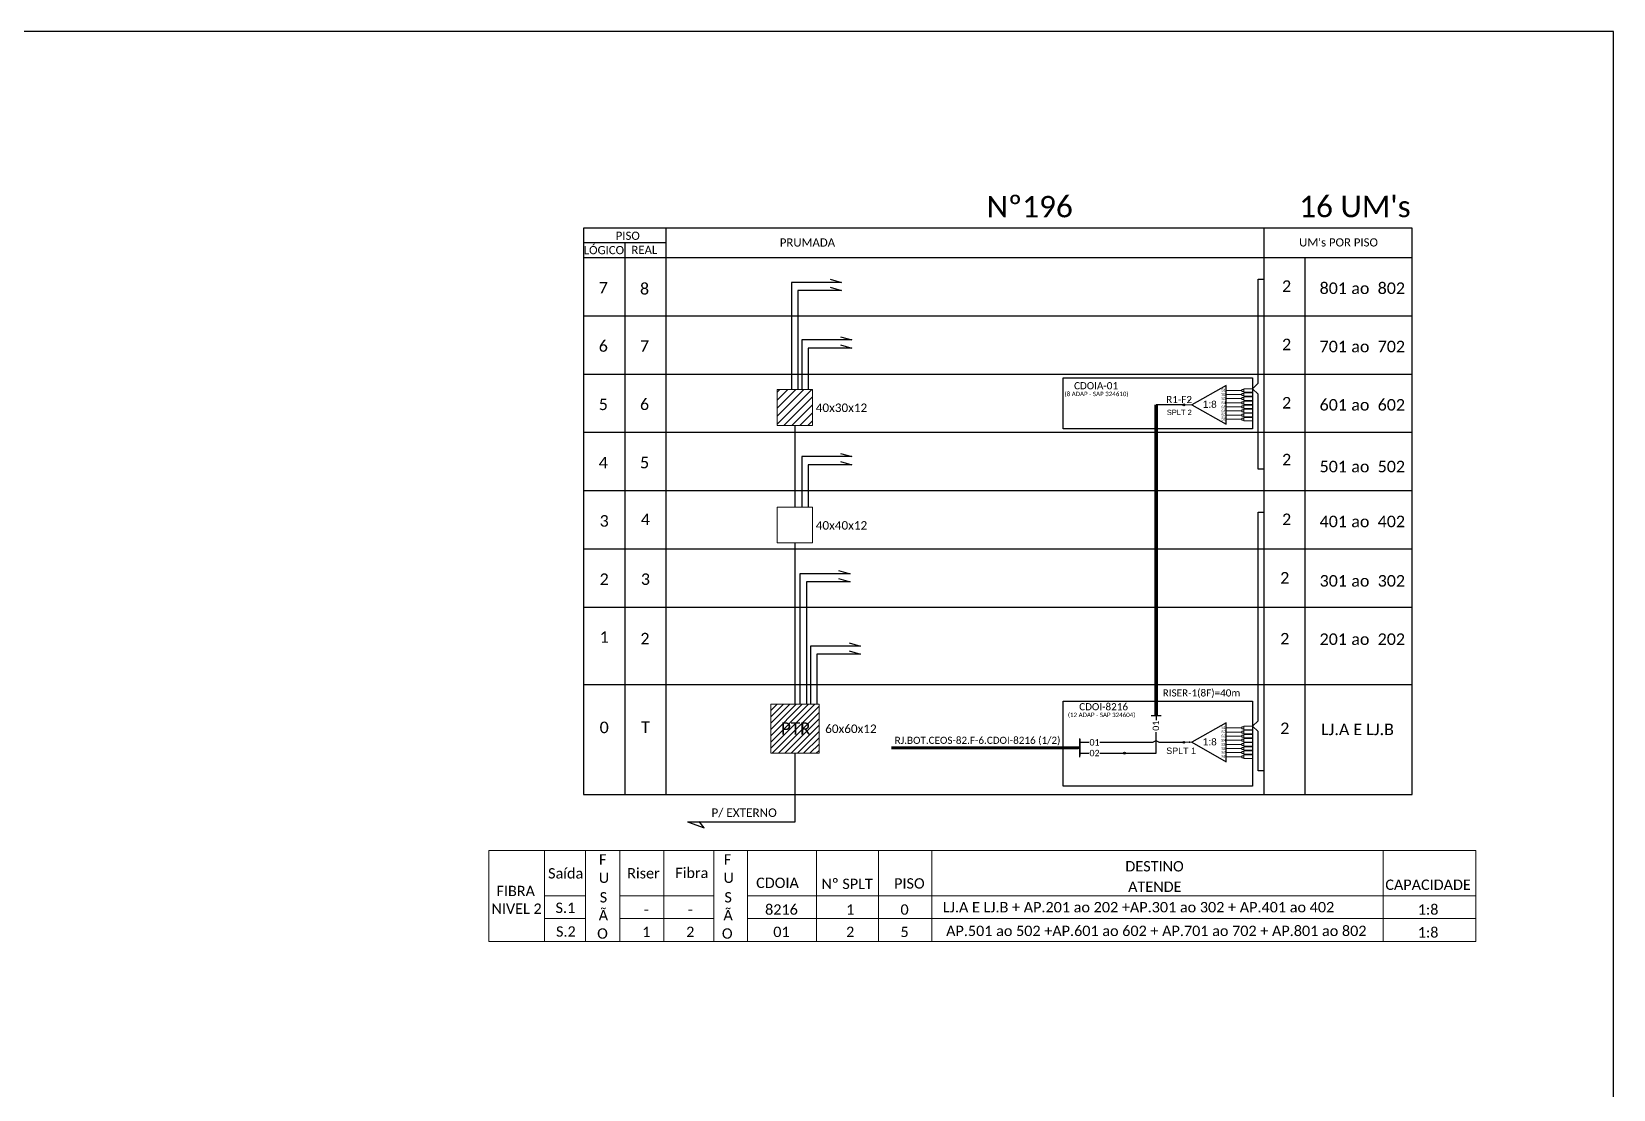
# Model space of a CAD drawing. Header units: metres. Extents: x -1286 to -445, y -500 to 94.
# Drawn here: x -889.1 to -445.1, y -202.8 to 94.2 of the extents above; entities that cross this region are included whole.
import ezdxf
from ezdxf.enums import TextEntityAlignment as Align

# ---------------------------------------------------------------- set-up
doc = ezdxf.new("R2010")
doc.units = ezdxf.units.M
doc.layers.add('(Notas)', color=7, linetype='Continuous', lineweight=0)
doc.layers.add('_NUMERAÇÃO_', color=34, linetype='Continuous', lineweight=0)
doc.styles.add('ARIAL', font='arial.ttf')
doc.styles.add('WMF-Calibri0', font='calibri.ttf')

# ---------------------------------------------------------------- blocks, each defined once
blk = doc.blocks.new('SPLT_1-8_SC-APC')
at = {"color": 1}
blk.add_lwpolyline([(-7.37, -2.1), (-17.04, -7.55), (-7.37, -13), (-7.37, -2.1)], dxfattribs=at)
at = {"color": 3, "lineweight": 0}
for points in [[(-2.99, -3.51), (-7.37, -3.51)], [(-2.41, -3.02), (-2.41, -4)], [(-2.41, -3.02), (0, -3.02)], [(-2.41, -4), (0, -4)], [(-2.41, -4.17), (-2.41, -5.16)], [(-2.41, -4.17), (0, -4.17)], [(-7.37, -4.66), (-2.99, -4.66)], [(-7.37, -5.82), (-2.99, -5.82)], [(-7.37, -6.97), (-2.99, -6.97)], [(-7.37, -8.12), (-2.99, -8.12)], [(-2.41, -5.16), (0, -5.16)], [(-2.41, -5.32), (-2.41, -6.31)], [(-2.41, -5.32), (0, -5.32)], [(-2.41, -6.31), (0, -6.31)], [(-2.41, -6.48), (-2.41, -7.46)], [(-2.41, -6.48), (0, -6.48)], [(-2.41, -7.46), (0, -7.46)], [(-2.41, -7.63), (-2.41, -8.62)], [(-2.41, -7.63), (0, -7.63)], [(-2.41, -8.62), (0, -8.62)], [(-2.41, -8.78), (-2.41, -9.77)], [(-2.41, -8.78), (0, -8.78)], [(-7.37, -9.28), (-2.99, -9.28)], [(-7.37, -10.43), (-2.99, -10.43)], [(-7.37, -11.58), (-2.99, -11.58)], [(-2.41, -9.77), (0, -9.77)], [(-2.41, -9.94), (-2.41, -10.92)], [(-2.41, -9.94), (0, -9.94)], [(-2.41, -10.92), (0, -10.92)], [(-2.41, -11.09), (-2.41, -12.08)], [(-2.41, -11.09), (0, -11.09)], [(-2.41, -12.08), (0, -12.08)]]:
    blk.add_lwpolyline(points, dxfattribs=at)
for points in [[(-2.99, -3.22), (-2.41, -3.22), (-2.41, -3.8), (-2.99, -3.8)], [(-2.99, -4.38), (-2.41, -4.38), (-2.41, -4.95), (-2.99, -4.95)], [(-2.99, -5.53), (-2.41, -5.53), (-2.41, -6.1), (-2.99, -6.1)], [(-2.99, -6.68), (-2.41, -6.68), (-2.41, -7.26), (-2.99, -7.26)], [(-2.99, -7.84), (-2.41, -7.84), (-2.41, -8.41), (-2.99, -8.41)], [(-2.99, -8.99), (-2.41, -8.99), (-2.41, -9.56), (-2.99, -9.56)], [(-2.99, -10.14), (-2.41, -10.14), (-2.41, -10.72), (-2.99, -10.72)], [(-2.99, -11.3), (-2.41, -11.3), (-2.41, -11.87), (-2.99, -11.87)]]:
    blk.add_lwpolyline(points, close=True, dxfattribs=at)
at = {"color": 1, "lineweight": 0}
blk.add_lwpolyline([(-17.04, -7.55), (-19.26, -7.55)], dxfattribs=at)
at = {"color": 1, "style": 'ARIAL'}
for s, height, p in [('S1', 0.75, (-8.74, -3.78)), ('S2', 0.75, (-8.74, -4.97)), ('1:8', 2, (-13.91, -8.4)), ('S3', 0.75, (-8.74, -6.18)), ('S4', 0.75, (-8.74, -7.36)), ('S5', 0.75, (-8.74, -8.57)), ('S6', 0.75, (-8.74, -9.69)), ('S7', 0.75, (-8.74, -10.78)), ('S8', 0.75, (-8.74, -11.9))]:
    blk.add_text(s, height=height, dxfattribs=at).set_placement(p)
blk = doc.blocks.new('SPLITTER FUTURO')
blk.add_point((0, 0))
at = {"style": 'ARIAL', "text_generation_flag": 6, "flags": 4}
for tag, p, height in [('SPLT', (-6.22, -4.1), 1.5), ('INSTAL.', (-6.25, -6.09), 1.25)]:
    blk.add_attdef(tag, p, '', height=height, rotation=180, dxfattribs=at)
blk = doc.blocks.new('SPLITTER_')
blk.add_point((0, 0))
at = {"style": 'ARIAL', "flags": 4}
blk.add_attdef('SPLT', (0, -3.26), '', height=1.5, dxfattribs=at)

msp = doc.modelspace()

# ---------------------------------------------------------------- hatches: boundary and pattern name
h = msp.add_hatch()
h.set_pattern_fill('LINE', color=1, scale=0.5, angle=45)
h.set_pattern_definition([(45, (-6232.1585, 3212.0642), (-1.122532, 1.122532), [])])
h.paths.add_polyline_path([(-679.76, -16.37), (-669.86, -16.37), (-669.86, -6.33), (-679.76, -6.33)])
h = msp.add_hatch(color=3)
h.dxf.hatch_style = 1
edge = h.paths.add_edge_path()
edge.add_arc((-565.65, -10.59), 0.242, 0, 360)
h = msp.add_hatch()
h.set_pattern_fill('ANSI31', color=1, scale=10, style=0)
h.set_pattern_definition([(45, (-1293.2129, -492.3862), (-0.8838835, 0.8838835), [])])
h.paths.add_polyline_path([(-681.59, -108.42), (-668.02, -108.42), (-668.02, -94.66), (-681.59, -94.66)])
h.paths.add_polyline_path([(-679.59, -104.07), (-669.51, -104.07), (-669.51, -98.92), (-679.59, -98.92)], flags=24)
h = msp.add_hatch(color=3)
h.dxf.hatch_style = 1
edge = h.paths.add_edge_path()
edge.add_arc((-565.68, -105.36), 0.256, 0, 360)
h = msp.add_hatch(color=3)
h.dxf.hatch_style = 1
edge = h.paths.add_edge_path()
edge.add_arc((-582.32, -108.4), 0.256, 0, 360)

# ---------------------------------------------------------------- linework, layer by layer
at = {"layer": '(Notas)', "lineweight": 0}
for p, q in [((-745.11, -161.24), (-745.11, -135.77)), ((-733.58, -161.24), (-733.58, -135.77)), ((-723.94, -161.24), (-723.94, -135.77)), ((-711.6, -161.24), (-711.6, -135.77)), ((-697.57, -161.24), (-697.57, -135.77)), ((-688.11, -161.24), (-688.11, -135.77)), ((-668.8, -161.24), (-668.8, -135.77)), ((-651.32, -161.24), (-651.32, -135.77)), ((-636.41, -161.24), (-636.41, -135.77)), ((-509.72, -161.24), (-509.72, -135.77))]:
    msp.add_line(p, q, dxfattribs=at)
msp.add_lwpolyline([(-483.72, -135.77), (-483.72, -161.24)], dxfattribs=at)
at = {"color": 5}
msp.add_line((-565.65, -10.59), (-573.38, -10.59), dxfattribs=at)
at = {"color": 1}
msp.add_line((-594.88, -104.43), (-594.88, -109.02), dxfattribs=at)
msp.add_lwpolyline([(-1286.07, -499.81), (-445.07, -499.81), (-445.07, 94.19), (-1286.07, 94.19)], close=True)
at = {"color": 0}
for points in [[(-501.58, 39.03), (-734.15, 39.03)], [(-711, 34.92), (-734.15, 34.92)]]:
    msp.add_lwpolyline(points, dxfattribs=at)
for points in [[(-734.15, 39.03), (-734.15, 30.8)], [(-711, 30.8), (-711, 39.03)], [(-543.17, 39.03), (-543.17, 30.8)], [(-501.58, 30.8), (-501.58, 39.03)], [(-722.58, 34.92), (-722.58, 30.8)], [(-734.15, 30.8), (-501.58, 30.8)], [(-734.15, 30.8), (-501.58, 30.8)], [(-734.15, 30.8), (-501.58, 30.8)], [(-734.15, 30.8), (-501.58, 30.8)], [(-734.15, 30.8), (-501.58, 30.8)], [(-734.15, 30.8), (-501.58, 30.8)], [(-734.15, 30.8), (-734.15, -120.04), (-501.58, -120.04), (-501.58, 30.8)], [(-722.58, 30.8), (-722.58, -120.04)], [(-711, -120.04), (-711, 30.8)], [(-543.17, 30.8), (-543.17, -120.04)], [(-531.6, -120.04), (-531.6, 30.8)], [(-734.15, 14.43), (-501.58, 14.43)], [(-734.15, -1.94), (-501.58, -1.94)], [(-734.15, -18.31), (-501.58, -18.31)], [(-734.15, -34.68), (-501.58, -34.68)], [(-734.15, -51.05), (-501.58, -51.05)], [(-734.15, -67.43), (-501.58, -67.43)], [(-734.15, -89.08), (-501.58, -89.08)]]:
    msp.add_lwpolyline(points)
at = {"color": 3}
for points in [[(-664.91, 24.68), (-661.7, 23.77), (-675.76, 23.77), (-675.76, -6.33)], [(-664.91, 22.4), (-661.7, 21.49), (-673.96, 21.49), (-673.96, -6.33)], [(-543.17, -28.69), (-544.82, -28.69), (-544.82, -7.57), (-546.39, -6.06), (-544.82, -4.55), (-544.82, 24.68), (-543.17, 24.68)], [(-662.06, 8.53), (-658.84, 7.62), (-672.91, 7.62), (-672.91, -6.33)], [(-662.06, 6.25), (-658.84, 5.34), (-671.1, 5.34), (-671.1, -6.33)], [(-674.81, -16.37), (-674.81, -39.27)], [(-662.05, -24.22), (-658.84, -25.13), (-672.9, -25.13), (-672.9, -39.35)], [(-662.05, -26.5), (-658.84, -27.41), (-671.1, -27.41), (-671.1, -39.35)], [(-543.17, -113.41), (-544.82, -113.41), (-544.82, -102.34), (-546.39, -100.83), (-544.82, -99.32), (-544.82, -40.75), (-543.17, -40.75)], [(-674.81, -49.39), (-674.81, -94.66)], [(-662.55, -57.11), (-659.34, -58.02), (-673.4, -58.02), (-673.4, -94.66)], [(-662.55, -59.39), (-659.34, -60.3), (-671.6, -60.3), (-671.6, -94.66)], [(-659.63, -77.41), (-656.41, -78.32), (-670.48, -78.32), (-670.48, -94.66)], [(-659.63, -79.69), (-656.41, -80.61), (-668.67, -80.61), (-668.67, -94.66)], [(-594.88, -105.36), (-592.29, -105.36)], [(-589.22, -105.36), (-579.93, -105.36)], [(-579.93, -105.36), (-574.21, -105.36)], [(-572.64, -105.36), (-565.68, -105.36)]]:
    msp.add_lwpolyline(points, dxfattribs=at)
at = {"color": 1}
for points in [[(-599.52, -3.04), (-546.39, -3.04), (-546.39, -17.36), (-599.52, -17.36)], [(-599.52, -93.76), (-546.39, -93.76), (-546.39, -117.65), (-599.52, -117.65)]]:
    msp.add_lwpolyline(points, close=True, dxfattribs=at)
at = {"color": 1, "lineweight": 0}
for points in [[(-669.86, -6.33), (-679.76, -6.33), (-679.76, -16.37), (-669.86, -16.37)], [(-681.59, -94.66), (-668.02, -94.66), (-668.02, -108.42), (-681.59, -108.42)]]:
    msp.add_lwpolyline(points, close=True, dxfattribs=at)
at = {"color": 5, "const_width": 1}
msp.add_lwpolyline([(-573.38, -10.59), (-573.38, -90.93), (-573.38, -90.93), (-573.38, -97.8)], dxfattribs=at)
at = {"color": 7, "lineweight": 0}
msp.add_lwpolyline([(-669.86, -39.35), (-679.76, -39.35), (-679.76, -49.39), (-669.86, -49.39)], close=True, dxfattribs=at)
at = {"color": 5}
for points in [[(-574.78, -97.8), (-571.99, -97.8)], [(-573.43, -97.8), (-573.43, -99.12)], [(-582.32, -108.4), (-573.43, -108.39), (-573.42, -102.47)]]:
    msp.add_lwpolyline(points, dxfattribs=at)
at = {"color": 1}
msp.add_lwpolyline([(-647.8, -106.9, 0.8, 0.8, 0), (-594.88, -106.88, 0.8, 0.8, 0)], format="xyseb", dxfattribs=at)
for points in [[(-594.88, -109.48), (-594.88, -104.27)], [(-674.81, -108.42), (-674.81, -127.79), (-704.95, -127.79)], [(-704.73, -127.79), (-700.31, -129.38)], [(-700.31, -129.38), (-701.72, -127.55)]]:
    msp.add_lwpolyline(points, dxfattribs=at)
at = {"color": 2}
for points in [[(-594.88, -108.39), (-592.29, -108.39)], [(-589.22, -108.4), (-582.32, -108.4)]]:
    msp.add_lwpolyline(points, dxfattribs=at)
at = {"color": 3}
for centre, radius in [((-565.65, -10.59), 0.242), ((-565.68, -105.36), 0.256), ((-582.32, -108.4), 0.256)]:
    msp.add_circle(centre, radius, dxfattribs=at)
msp.add_arc((-573.43, -106.1), 1.08, 43.7403, 136.2597, dxfattribs=at)
at = {"layer": '_NUMERAÇÃO_', "color": 0, "lineweight": 0}
for p, q in [((-483.72, -135.77), (-760.74, -135.77)), ((-760.74, -135.77), (-760.74, -161.24)), ((-733.58, -148.49), (-745.11, -148.49)), ((-697.57, -148.49), (-723.94, -148.49)), ((-483.72, -148.49), (-688.11, -148.49)), ((-733.58, -154.82), (-745.11, -154.82)), ((-697.57, -154.82), (-723.94, -154.82)), ((-483.72, -154.82), (-688.11, -154.82)), ((-483.72, -161.24), (-760.74, -161.24))]:
    msp.add_line(p, q, dxfattribs=at)

# ---------------------------------------------------------------- block references
at = {"color": 3}
for p in [(-546.39, -3.04), (-546.39, -97.81)]:
    msp.add_blockref('SPLT_1-8_SC-APC', p, dxfattribs=at)
ref = msp.add_blockref('SPLITTER FUTURO', (-564.19, -9.37))
ref.add_attrib('SPLT', 'SPLT 2', (-570.41, -13.47), dxfattribs={"height": 1.5, "rotation": 180, "style": 'ARIAL', "text_generation_flag": 6})
at = {"color": 7}
ref = msp.add_blockref('SPLITTER_', (-564.04, -105.36), dxfattribs=dict(at, xscale=-1))
ref.add_attrib('SPLT', 'SPLT 1', (-570.57, -108.62), dxfattribs={"height": 1.79, "style": 'ARIAL'})

# ---------------------------------------------------------------- texts
at = {"color": 0, "style": 'WMF-Calibri0'}
for s, height, p in [('Nº196', 6, (-621.02, 42.06)), ("16 UM's", 6, (-533.28, 42.09)), ('     PISO', 2.3, (-729.19, 35.73)), ('PRUMADA', 2.3, (-679.06, 33.84)), ("UM's POR PISO", 2.3, (-533.28, 33.87)), ('  LÓGICO', 2.3, (-735.73, 31.7)), ('    REAL', 2.3, (-723.97, 31.75))]:
    msp.add_text(s, height=height, dxfattribs=at).set_placement(p)
at = {"color": 7, "style": 'WMF-Calibri0'}
for s, height, p in [('801', 3.24, (-527.53, 20.53)), ('ao', 3.24, (-518.63, 20.53)), ('802', 3.24, (-511.23, 20.53)), ('701', 3.24, (-527.53, 4.16)), ('ao', 3.24, (-518.63, 4.16)), ('702', 3.24, (-511.23, 4.16)), ('601', 3.24, (-527.53, -12.21)), ('602', 3.24, (-511.23, -12.21)), ('40x30x12', 2.373, (-668.97, -12.61)), ('ao', 3.24, (-518.63, -12.21)), ('501', 3.24, (-527.53, -29.54)), ('502', 3.24, (-511.23, -29.54)), ('ao', 3.24, (-518.63, -29.54)), ('40x40x12', 2.373, (-668.97, -45.64)), ('401', 3.24, (-527.53, -44.96)), ('ao', 3.24, (-518.63, -44.96)), ('402', 3.24, (-511.23, -44.96)), ('301', 3.24, (-527.53, -61.64)), ('ao', 3.24, (-518.63, -61.64)), ('302', 3.24, (-511.23, -61.64)), ('201', 3.24, (-527.53, -78.01)), ('202', 3.24, (-511.23, -78.01)), ('ao', 3.24, (-518.63, -78.01)), ('PTR', 3.433, (-678.73, -103.2)), ('60x60x12', 2.373, (-666.32, -102.74)), ('LJ.A E LJ.B', 3.24, (-527.11, -103.34)), ('P/ EXTERNO', 2.373, (-698.25, -126.3))]:
    msp.add_text(s, height=height, dxfattribs=at).set_placement(p)
at = {"color": 1, "style": 'WMF-Calibri0'}
for s, p in [('CDOIA-01', (-596.46, -6.23)), ('CDOI-8216', (-595.02, -96.36)), ('RJ.BOT.CEOS-82.F-6.CDOI-8216 (1/2)', (-646.82, -105.79))]:
    msp.add_text(s, height=2, dxfattribs=at).set_placement(p)
for s, p in [('(8 ADAP - SAP 324610)', (-590.16, -8.16)), ('(12 ADAP - SAP 324604)', (-588.72, -98.28))]:
    msp.add_text(s, height=1.25, dxfattribs=at).set_placement(p, align=Align.CENTER)
at = {"color": 5, "style": 'WMF-Calibri0'}
for s, p in [('R1-F2', (-570.58, -10.11)), ('RISER-1(8F)=40m', (-571.57, -92.49))]:
    msp.add_text(s, height=2, dxfattribs=at).set_placement(p)
at = {"color": 7, "style": 'WMF-Calibri0'}
msp.add_text('01', height=1.793, rotation=90.1688, dxfattribs=at).set_placement((-573.5, -100.7), align=Align.MIDDLE_CENTER)
for s, p in [('01', (-590.72, -105.36)), ('02', (-590.72, -108.37))]:
    msp.add_text(s, height=1.793, dxfattribs=at).set_placement(p, align=Align.MIDDLE_CENTER)
at = {"color": 7, "linetype": 'Continuous', "lineweight": 0, "style": 'WMF-Calibri0'}
for s, height, p in [('F', 2.91, (-728.76, -138.24)), ('F', 2.91, (-693.74, -138.24)), ('Saída', 2.911, (-739.18, -142.14)), ('U', 2.91, (-728.43, -143.39)), ('Riser', 2.911, (-717.34, -142.13)), ('Fibra', 2.911, (-703.77, -142.01)), ('U', 2.91, (-693.41, -143.39)), ('DESTINO', 2.911, (-573.86, -140.16)), ('FIBRA ', 2.911, (-752.68, -147.1)), ('CDOIA', 2.911, (-679.71, -144.81)), ('Nº SPLT', 2.911, (-660.17, -145.1)), ('PISO', 2.911, (-642.69, -144.98)), ('ATENDE', 2.911, (-573.79, -145.91)), ('CAPACIDADE', 2.911, (-497.08, -145.35)), ('NIVEL 2', 2.911, (-752.95, -152.07)), ('S.1', 2.911, (-739.25, -151.82)), ('S.1', 2.911, (-739.25, -151.83)), ('S', 2.91, (-728.58, -148.87)), ('S', 2.91, (-693.57, -148.87)), ('8216', 2.911, (-678.6, -152.31)), ('1', 2.91, (-659.3, -152.31)), ('0', 2.91, (-644.04, -152.31)), ('LJ.A E LJ.B + AP.201 ao 202 +AP.301 ao 302 + AP.401 ao 402', 2.9106, (-578.34, -151.65)), ('1:8', 2.911, (-497.08, -152.31)), ('Ã', 2.91, (-728.59, -153.89)), ('-', 2.91, (-716.53, -152.31)), ('-', 2.91, (-704.19, -152.31)), ('Ã', 2.91, (-693.58, -153.89)), ('S.2', 2.911, (-739.12, -158.48)), ('S.2', 2.911, (-739.12, -158.48)), ('O', 2.91, (-728.83, -159.04)), ('1', 2.91, (-716.53, -158.58)), ('2', 2.91, (-704.19, -158.58)), ('O', 2.91, (-693.82, -159.04)), ('01', 2.911, (-678.6, -158.58)), ('2', 2.91, (-659.3, -158.58)), ('5', 2.91, (-644.04, -158.58)), ('AP.501 ao 502 +AP.601 ao 602 + AP.701 ao 702 + AP.801 ao 802', 2.9106, (-573.37, -158.3)), ('1:8', 2.911, (-497.08, -158.72))]:
    msp.add_text(s, height=height, dxfattribs=at).set_placement(p, align=Align.MIDDLE_CENTER)
at = {"color": 7, "style": 'WMF-Calibri0'}
for tag, flags, p in [('7', 4, (-728.61, 22.3)), ('8', 4, (-717.03, 21.99)), ('2', 4, (-536.79, 22.73)), ('6', 4, (-728.61, 5.93)), ('7', 4, (-717.03, 5.94)), ('2', 4, (-536.79, 6.36)), ('5', 4, (-728.61, -10.45)), ('6', 4, (-717.03, -10.43)), ('2', 4, (-536.79, -10.01)), ('4', 4, (-728.61, -26.82)), ('5', 4, (-717.03, -26.8)), ('2', 4, (-536.79, -25.97)), ('3', 4, (-728.36, -43.19)), ('4', 4, (-716.79, -42.76)), ('2', 4, (-536.79, -42.75)), ('2', 4, (-537.31, -59.16)), ('2', 4, (-728.36, -59.56)), ('3', 4, (-716.79, -59.55)), ('1', 4, (-728.36, -75.79)), ('2', 4, (-716.92, -76.24)), ('2', 4, (-537.31, -76.27)), ('0', 4, (-728.36, -101.16)), ('T', 12, (-716.79, -101.12)), ('2', 4, (-537.31, -101.44))]:
    msp.add_attdef(tag, text='XX', height=3.24, dxfattribs=dict(at, flags=flags)).set_placement(p, align=Align.MIDDLE_CENTER)

doc.saveas('drawing.dxf')
